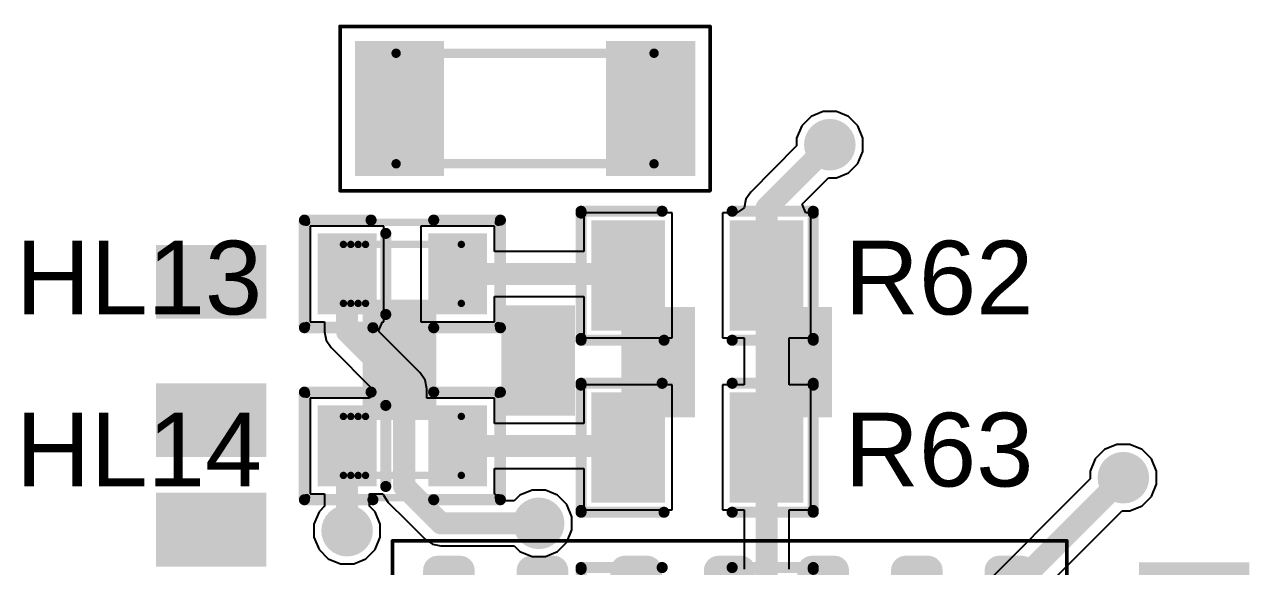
# Model space of a CAD drawing. Header units: millimetres. Extents: x 100 to 300, y 101 to 245.
# Drawn here: x 171.27 to 187.89, y 122.28 to 129.63 of the extents above; entities that cross this region are included whole.
import ezdxf

# ---------------------------------------------------------------- set-up
doc = ezdxf.new("R2010")
doc.units = ezdxf.units.MM
for name, color, linetype in [('BottomPaste', 16, 'Continuous'), ('BottomSolder', 6, 'Continuous'), ('Mechanical11', 56, 'Continuous'), ('Mechanical13', 56, 'Continuous'), ('Mechanical15', 56, 'Continuous'), ('TopLayer', 1, 'Continuous'), ('TopOverlay', 2, 'Continuous'), ('TopPaste', 8, 'Continuous'), ('TopSolder', 216, 'Continuous'), ('ViaHoleLayer', 16, 'Continuous')]:
    doc.layers.add(name, color=color, linetype=linetype)
doc.styles.add('Arial', font='', dxfattribs={"height": 0.2})
doc.styles.get('Arial').set_extended_font_data('Arial')

# ---------------------------------------------------------------- blocks, each defined once
blk = doc.blocks.new('SOIC_14_B_59')
at = {"layer": 'BottomPaste'}
h = blk.add_hatch(color=16, dxfattribs=at)
edge = h.paths.add_edge_path()
edge.add_arc((-3.276, 3.966), 0.15, 90, 180)
edge.add_line((-3.426, 3.966), (-3.426, 3.666))
edge.add_arc((-3.276, 3.666), 0.15, 180, 270)
edge.add_line((-3.276, 3.516), (-1.606, 3.516))
edge.add_arc((-1.606, 3.666), 0.15, 270, 360)
edge.add_line((-1.456, 3.666), (-1.456, 3.966))
edge.add_arc((-1.606, 3.966), 0.15, 0, 90)
edge.add_line((-1.606, 4.116), (-3.276, 4.116))
h = blk.add_hatch(color=16, dxfattribs=at)
edge = h.paths.add_edge_path()
edge.add_arc((1.674, 3.966), 0.15, 90, 180)
edge.add_line((1.524, 3.966), (1.524, 3.666))
edge.add_arc((1.674, 3.666), 0.15, 180, 270)
edge.add_line((1.674, 3.516), (3.344, 3.516))
edge.add_arc((3.344, 3.666), 0.15, 270, 360)
edge.add_line((3.494, 3.666), (3.494, 3.966))
edge.add_arc((3.344, 3.966), 0.15, 0, 90)
edge.add_line((3.344, 4.116), (1.674, 4.116))
h = blk.add_hatch(color=16, dxfattribs=at)
edge = h.paths.add_edge_path()
edge.add_arc((-3.276, 2.696), 0.15, 90, 180)
edge.add_line((-3.426, 2.696), (-3.426, 2.396))
edge.add_arc((-3.276, 2.396), 0.15, 180, 270)
edge.add_line((-3.276, 2.246), (-1.606, 2.246))
edge.add_arc((-1.606, 2.396), 0.15, 270, 360)
edge.add_line((-1.456, 2.396), (-1.456, 2.696))
edge.add_arc((-1.606, 2.696), 0.15, 0, 90)
edge.add_line((-1.606, 2.846), (-3.276, 2.846))
h = blk.add_hatch(color=16, dxfattribs=at)
edge = h.paths.add_edge_path()
edge.add_arc((1.674, 2.696), 0.15, 90, 180)
edge.add_line((1.524, 2.696), (1.524, 2.396))
edge.add_arc((1.674, 2.396), 0.15, 180, 270)
edge.add_line((1.674, 2.246), (3.344, 2.246))
edge.add_arc((3.344, 2.396), 0.15, 270, 360)
edge.add_line((3.494, 2.396), (3.494, 2.696))
edge.add_arc((3.344, 2.696), 0.15, 0, 90)
edge.add_line((3.344, 2.846), (1.674, 2.846))
h = blk.add_hatch(color=16, dxfattribs=at)
edge = h.paths.add_edge_path()
edge.add_arc((-3.276, 1.426), 0.15, 90, 180)
edge.add_line((-3.426, 1.426), (-3.426, 1.126))
edge.add_arc((-3.276, 1.126), 0.15, 180, 270)
edge.add_line((-3.276, 0.976), (-1.606, 0.976))
edge.add_arc((-1.606, 1.126), 0.15, 270, 360)
edge.add_line((-1.456, 1.126), (-1.456, 1.426))
edge.add_arc((-1.606, 1.426), 0.15, 0, 90)
edge.add_line((-1.606, 1.576), (-3.276, 1.576))
h = blk.add_hatch(color=16, dxfattribs=at)
edge = h.paths.add_edge_path()
edge.add_arc((1.674, 1.426), 0.15, 90, 180)
edge.add_line((1.524, 1.426), (1.524, 1.126))
edge.add_arc((1.674, 1.126), 0.15, 180, 270)
edge.add_line((1.674, 0.976), (3.344, 0.976))
edge.add_arc((3.344, 1.126), 0.15, 270, 360)
edge.add_line((3.494, 1.126), (3.494, 1.426))
edge.add_arc((3.344, 1.426), 0.15, 0, 90)
edge.add_line((3.344, 1.576), (1.674, 1.576))
h = blk.add_hatch(color=16, dxfattribs=at)
edge = h.paths.add_edge_path()
edge.add_arc((-3.276, 0.156), 0.15, 90, 180)
edge.add_line((-3.426, 0.156), (-3.426, -0.144))
edge.add_arc((-3.276, -0.144), 0.15, 180, 270)
edge.add_line((-3.276, -0.294), (-1.606, -0.294))
edge.add_arc((-1.606, -0.144), 0.15, 270, 360)
edge.add_line((-1.456, -0.144), (-1.456, 0.156))
edge.add_arc((-1.606, 0.156), 0.15, 0, 90)
edge.add_line((-1.606, 0.306), (-3.276, 0.306))
h = blk.add_hatch(color=16, dxfattribs=at)
edge = h.paths.add_edge_path()
edge.add_arc((1.674, 0.156), 0.15, 90, 180)
edge.add_line((1.524, 0.156), (1.524, -0.144))
edge.add_arc((1.674, -0.144), 0.15, 180, 270)
edge.add_line((1.674, -0.294), (3.344, -0.294))
edge.add_arc((3.344, -0.144), 0.15, 270, 360)
edge.add_line((3.494, -0.144), (3.494, 0.156))
edge.add_arc((3.344, 0.156), 0.15, 0, 90)
edge.add_line((3.344, 0.306), (1.674, 0.306))
h = blk.add_hatch(color=16, dxfattribs=at)
edge = h.paths.add_edge_path()
edge.add_arc((-3.276, -1.114), 0.15, 90, 180)
edge.add_line((-3.426, -1.114), (-3.426, -1.414))
edge.add_arc((-3.276, -1.414), 0.15, 180, 270)
edge.add_line((-3.276, -1.564), (-1.606, -1.564))
edge.add_arc((-1.606, -1.414), 0.15, 270, 360)
edge.add_line((-1.456, -1.414), (-1.456, -1.114))
edge.add_arc((-1.606, -1.114), 0.15, 0, 90)
edge.add_line((-1.606, -0.964), (-3.276, -0.964))
h = blk.add_hatch(color=16, dxfattribs=at)
edge = h.paths.add_edge_path()
edge.add_arc((1.674, -1.114), 0.15, 90, 180)
edge.add_line((1.524, -1.114), (1.524, -1.414))
edge.add_arc((1.674, -1.414), 0.15, 180, 270)
edge.add_line((1.674, -1.564), (3.344, -1.564))
edge.add_arc((3.344, -1.414), 0.15, 270, 360)
edge.add_line((3.494, -1.414), (3.494, -1.114))
edge.add_arc((3.344, -1.114), 0.15, 0, 90)
edge.add_line((3.344, -0.964), (1.674, -0.964))
h = blk.add_hatch(color=16, dxfattribs=at)
edge = h.paths.add_edge_path()
edge.add_arc((-3.276, -2.384), 0.15, 90, 180)
edge.add_line((-3.426, -2.384), (-3.426, -2.684))
edge.add_arc((-3.276, -2.684), 0.15, 180, 270)
edge.add_line((-3.276, -2.834), (-1.606, -2.834))
edge.add_arc((-1.606, -2.684), 0.15, 270, 360)
edge.add_line((-1.456, -2.684), (-1.456, -2.384))
edge.add_arc((-1.606, -2.384), 0.15, 0, 90)
edge.add_line((-1.606, -2.234), (-3.276, -2.234))
h = blk.add_hatch(color=16, dxfattribs=at)
edge = h.paths.add_edge_path()
edge.add_arc((1.674, -2.384), 0.15, 90, 180)
edge.add_line((1.524, -2.384), (1.524, -2.684))
edge.add_arc((1.674, -2.684), 0.15, 180, 270)
edge.add_line((1.674, -2.834), (3.344, -2.834))
edge.add_arc((3.344, -2.684), 0.15, 270, 360)
edge.add_line((3.494, -2.684), (3.494, -2.384))
edge.add_arc((3.344, -2.384), 0.15, 0, 90)
edge.add_line((3.344, -2.234), (1.674, -2.234))
h = blk.add_hatch(color=16, dxfattribs=at)
edge = h.paths.add_edge_path()
edge.add_arc((-3.276, -3.654), 0.15, 90, 180)
edge.add_line((-3.426, -3.654), (-3.426, -3.954))
edge.add_arc((-3.276, -3.954), 0.15, 180, 270)
edge.add_line((-3.276, -4.104), (-1.606, -4.104))
edge.add_arc((-1.606, -3.954), 0.15, 270, 360)
edge.add_line((-1.456, -3.954), (-1.456, -3.654))
edge.add_arc((-1.606, -3.654), 0.15, 0, 90)
edge.add_line((-1.606, -3.504), (-3.276, -3.504))
h = blk.add_hatch(color=16, dxfattribs=at)
edge = h.paths.add_edge_path()
edge.add_arc((1.674, -3.654), 0.15, 90, 180)
edge.add_line((1.524, -3.654), (1.524, -3.954))
edge.add_arc((1.674, -3.954), 0.15, 180, 270)
edge.add_line((1.674, -4.104), (3.344, -4.104))
edge.add_arc((3.344, -3.954), 0.15, 270, 360)
edge.add_line((3.494, -3.954), (3.494, -3.654))
edge.add_arc((3.344, -3.654), 0.15, 0, 90)
edge.add_line((3.344, -3.504), (1.674, -3.504))
at = {"layer": 'BottomSolder'}
h = blk.add_hatch(color=6, dxfattribs=at)
edge = h.paths.add_edge_path()
edge.add_arc((-3.276, 3.966), 0.2, 90, 180)
edge.add_line((-3.476, 3.966), (-3.476, 3.666))
edge.add_arc((-3.276, 3.666), 0.2, 180, 270)
edge.add_line((-3.276, 3.466), (-1.606, 3.466))
edge.add_arc((-1.606, 3.666), 0.2, 270, 360)
edge.add_line((-1.406, 3.666), (-1.406, 3.966))
edge.add_arc((-1.606, 3.966), 0.2, 0, 90)
edge.add_line((-1.606, 4.166), (-3.276, 4.166))
h = blk.add_hatch(color=6, dxfattribs=at)
edge = h.paths.add_edge_path()
edge.add_arc((1.674, 3.966), 0.2, 90, 180)
edge.add_line((1.474, 3.966), (1.474, 3.666))
edge.add_arc((1.674, 3.666), 0.2, 180, 270)
edge.add_line((1.674, 3.466), (3.344, 3.466))
edge.add_arc((3.344, 3.666), 0.2, 270, 360)
edge.add_line((3.544, 3.666), (3.544, 3.966))
edge.add_arc((3.344, 3.966), 0.2, 0, 90)
edge.add_line((3.344, 4.166), (1.674, 4.166))
h = blk.add_hatch(color=6, dxfattribs=at)
edge = h.paths.add_edge_path()
edge.add_arc((-3.276, 2.696), 0.2, 90, 180)
edge.add_line((-3.476, 2.696), (-3.476, 2.396))
edge.add_arc((-3.276, 2.396), 0.2, 180, 270)
edge.add_line((-3.276, 2.196), (-1.606, 2.196))
edge.add_arc((-1.606, 2.396), 0.2, 270, 360)
edge.add_line((-1.406, 2.396), (-1.406, 2.696))
edge.add_arc((-1.606, 2.696), 0.2, 0, 90)
edge.add_line((-1.606, 2.896), (-3.276, 2.896))
h = blk.add_hatch(color=6, dxfattribs=at)
edge = h.paths.add_edge_path()
edge.add_arc((1.674, 2.696), 0.2, 90, 180)
edge.add_line((1.474, 2.696), (1.474, 2.396))
edge.add_arc((1.674, 2.396), 0.2, 180, 270)
edge.add_line((1.674, 2.196), (3.344, 2.196))
edge.add_arc((3.344, 2.396), 0.2, 270, 360)
edge.add_line((3.544, 2.396), (3.544, 2.696))
edge.add_arc((3.344, 2.696), 0.2, 0, 90)
edge.add_line((3.344, 2.896), (1.674, 2.896))
h = blk.add_hatch(color=6, dxfattribs=at)
edge = h.paths.add_edge_path()
edge.add_arc((-3.276, 1.426), 0.2, 90, 180)
edge.add_line((-3.476, 1.426), (-3.476, 1.126))
edge.add_arc((-3.276, 1.126), 0.2, 180, 270)
edge.add_line((-3.276, 0.926), (-1.606, 0.926))
edge.add_arc((-1.606, 1.126), 0.2, 270, 360)
edge.add_line((-1.406, 1.126), (-1.406, 1.426))
edge.add_arc((-1.606, 1.426), 0.2, 0, 90)
edge.add_line((-1.606, 1.626), (-3.276, 1.626))
h = blk.add_hatch(color=6, dxfattribs=at)
edge = h.paths.add_edge_path()
edge.add_arc((1.674, 1.426), 0.2, 90, 180)
edge.add_line((1.474, 1.426), (1.474, 1.126))
edge.add_arc((1.674, 1.126), 0.2, 180, 270)
edge.add_line((1.674, 0.926), (3.344, 0.926))
edge.add_arc((3.344, 1.126), 0.2, 270, 360)
edge.add_line((3.544, 1.126), (3.544, 1.426))
edge.add_arc((3.344, 1.426), 0.2, 0, 90)
edge.add_line((3.344, 1.626), (1.674, 1.626))
h = blk.add_hatch(color=6, dxfattribs=at)
edge = h.paths.add_edge_path()
edge.add_arc((-3.276, 0.156), 0.2, 90, 180)
edge.add_line((-3.476, 0.156), (-3.476, -0.144))
edge.add_arc((-3.276, -0.144), 0.2, 180, 270)
edge.add_line((-3.276, -0.344), (-1.606, -0.344))
edge.add_arc((-1.606, -0.144), 0.2, 270, 360)
edge.add_line((-1.406, -0.144), (-1.406, 0.156))
edge.add_arc((-1.606, 0.156), 0.2, 0, 90)
edge.add_line((-1.606, 0.356), (-3.276, 0.356))
h = blk.add_hatch(color=6, dxfattribs=at)
edge = h.paths.add_edge_path()
edge.add_arc((1.674, 0.156), 0.2, 90, 180)
edge.add_line((1.474, 0.156), (1.474, -0.144))
edge.add_arc((1.674, -0.144), 0.2, 180, 270)
edge.add_line((1.674, -0.344), (3.344, -0.344))
edge.add_arc((3.344, -0.144), 0.2, 270, 360)
edge.add_line((3.544, -0.144), (3.544, 0.156))
edge.add_arc((3.344, 0.156), 0.2, 0, 90)
edge.add_line((3.344, 0.356), (1.674, 0.356))
h = blk.add_hatch(color=6, dxfattribs=at)
edge = h.paths.add_edge_path()
edge.add_arc((-3.276, -1.114), 0.2, 90, 180)
edge.add_line((-3.476, -1.114), (-3.476, -1.414))
edge.add_arc((-3.276, -1.414), 0.2, 180, 270)
edge.add_line((-3.276, -1.614), (-1.606, -1.614))
edge.add_arc((-1.606, -1.414), 0.2, 270, 360)
edge.add_line((-1.406, -1.414), (-1.406, -1.114))
edge.add_arc((-1.606, -1.114), 0.2, 0, 90)
edge.add_line((-1.606, -0.914), (-3.276, -0.914))
h = blk.add_hatch(color=6, dxfattribs=at)
edge = h.paths.add_edge_path()
edge.add_arc((1.674, -1.114), 0.2, 90, 180)
edge.add_line((1.474, -1.114), (1.474, -1.414))
edge.add_arc((1.674, -1.414), 0.2, 180, 270)
edge.add_line((1.674, -1.614), (3.344, -1.614))
edge.add_arc((3.344, -1.414), 0.2, 270, 360)
edge.add_line((3.544, -1.414), (3.544, -1.114))
edge.add_arc((3.344, -1.114), 0.2, 0, 90)
edge.add_line((3.344, -0.914), (1.674, -0.914))
h = blk.add_hatch(color=6, dxfattribs=at)
edge = h.paths.add_edge_path()
edge.add_arc((-3.276, -2.384), 0.2, 90, 180)
edge.add_line((-3.476, -2.384), (-3.476, -2.684))
edge.add_arc((-3.276, -2.684), 0.2, 180, 270)
edge.add_line((-3.276, -2.884), (-1.606, -2.884))
edge.add_arc((-1.606, -2.684), 0.2, 270, 360)
edge.add_line((-1.406, -2.684), (-1.406, -2.384))
edge.add_arc((-1.606, -2.384), 0.2, 0, 90)
edge.add_line((-1.606, -2.184), (-3.276, -2.184))
h = blk.add_hatch(color=6, dxfattribs=at)
edge = h.paths.add_edge_path()
edge.add_arc((1.674, -2.384), 0.2, 90, 180)
edge.add_line((1.474, -2.384), (1.474, -2.684))
edge.add_arc((1.674, -2.684), 0.2, 180, 270)
edge.add_line((1.674, -2.884), (3.344, -2.884))
edge.add_arc((3.344, -2.684), 0.2, 270, 360)
edge.add_line((3.544, -2.684), (3.544, -2.384))
edge.add_arc((3.344, -2.384), 0.2, 0, 90)
edge.add_line((3.344, -2.184), (1.674, -2.184))
h = blk.add_hatch(color=6, dxfattribs=at)
edge = h.paths.add_edge_path()
edge.add_arc((-3.276, -3.654), 0.2, 90, 180)
edge.add_line((-3.476, -3.654), (-3.476, -3.954))
edge.add_arc((-3.276, -3.954), 0.2, 180, 270)
edge.add_line((-3.276, -4.154), (-1.606, -4.154))
edge.add_arc((-1.606, -3.954), 0.2, 270, 360)
edge.add_line((-1.406, -3.954), (-1.406, -3.654))
edge.add_arc((-1.606, -3.654), 0.2, 0, 90)
edge.add_line((-1.606, -3.454), (-3.276, -3.454))
h = blk.add_hatch(color=6, dxfattribs=at)
edge = h.paths.add_edge_path()
edge.add_arc((1.674, -3.654), 0.2, 90, 180)
edge.add_line((1.474, -3.654), (1.474, -3.954))
edge.add_arc((1.674, -3.954), 0.2, 180, 270)
edge.add_line((1.674, -4.154), (3.344, -4.154))
edge.add_arc((3.344, -3.954), 0.2, 270, 360)
edge.add_line((3.544, -3.954), (3.544, -3.654))
edge.add_arc((3.344, -3.654), 0.2, 0, 90)
edge.add_line((3.344, -3.454), (1.674, -3.454))
at = {"layer": 'Mechanical13', "const_width": 0.127}
for points in [[(1.984, 4.331), (-1.916, 4.331)], [(-1.916, -4.319), (-1.916, 4.331)], [(1.984, -4.319), (1.984, 4.331)], [(-1.916, -4.319), (1.984, -4.319)]]:
    blk.add_lwpolyline(points, dxfattribs=at)
at = {"layer": 'Mechanical13'}
for points, const_width in [([(-1.948, 4.331, 1), (-1.884, 4.331, 1)], 0.0635), ([(-1.948, 4.331, 1), (-1.884, 4.331, 1)], 0.0635), ([(1.952, 4.331, 1), (2.016, 4.331, 1)], 0.0635), ([(1.952, 4.331, 1), (2.016, 4.331, 1)], 0.0635), ([(-1.948, -4.319, 1), (-1.884, -4.319, 1)], 0.0635), ([(-1.948, -4.319, 1), (-1.884, -4.319, 1)], 0.0635), ([(1.952, -4.319, 1), (2.016, -4.319, 1)], 0.0635), ([(1.952, -4.319, 1), (2.016, -4.319, 1)], 0.0635), ([(-1.816, -5, 1), (-2.016, -5, 1)], 0.2), ([(-2.066, -5, 1), (-1.966, -5, 1)], 0.1), ([(-1.866, -5, 1), (-1.766, -5, 1)], 0.1)]:
    blk.add_lwpolyline(points, format="xyb", close=True, dxfattribs=dict(at, const_width=const_width))
at = {"layer": 'Mechanical15', "const_width": 0.05}
for points in [[(3.744, 4.581), (-3.676, 4.581)], [(-3.676, -4.569), (-3.676, 4.581)], [(3.744, -4.569), (3.744, 4.581)], [(3.744, -4.569), (-3.676, -4.569)]]:
    blk.add_lwpolyline(points, dxfattribs=at)
at = {"layer": 'Mechanical15', "const_width": 0.025}
for points in [[(-3.689, 4.581, 1), (-3.664, 4.581, 1)], [(-3.689, 4.581, 1), (-3.664, 4.581, 1)], [(3.732, 4.581, 1), (3.756, 4.581, 1)], [(3.732, 4.581, 1), (3.756, 4.581, 1)], [(-3.689, -4.569, 1), (-3.664, -4.569, 1)], [(-3.689, -4.569, 1), (-3.664, -4.569, 1)], [(3.732, -4.569, 1), (3.756, -4.569, 1)], [(3.732, -4.569, 1), (3.756, -4.569, 1)]]:
    blk.add_lwpolyline(points, format="xyb", close=True, dxfattribs=at)
blk = doc.blocks.new('RES0805_84')
at = {"layer": 'TopLayer'}
for points in [[(-1.388, 0.678), (-0.488, 0.678), (-0.488, -0.719), (-1.388, -0.719)], [(0.492, 0.678), (1.392, 0.678), (1.392, -0.719), (0.492, -0.719)]]:
    blk.add_hatch(color=1, dxfattribs=at).paths.add_polyline_path(points)
at = {"layer": 'TopPaste'}
for points in [[(-1.388, 0.678), (-0.488, 0.678), (-0.488, -0.719), (-1.388, -0.719)], [(0.492, 0.678), (1.392, 0.678), (1.392, -0.719), (0.492, -0.719)]]:
    blk.add_hatch(color=8, dxfattribs=at).paths.add_polyline_path(points)
at = {"layer": 'TopSolder'}
for points in [[(-1.438, 0.728), (-0.438, 0.728), (-0.438, -0.769), (-1.438, -0.769)], [(0.442, 0.728), (1.442, 0.728), (1.442, -0.769), (0.442, -0.769)]]:
    blk.add_hatch(color=216, dxfattribs=at).paths.add_polyline_path(points)
at = {"layer": 'TopOverlay', "const_width": 0.15}
for points in [[(-1.575, 0.85), (-0.475, 0.85)], [(-1.575, -0.875), (-1.575, 0.825)], [(0.475, 0.85), (1.575, 0.85)], [(1.575, -0.875), (1.575, 0.825)], [(-1.575, -0.9), (-0.45, -0.9)], [(0.475, -0.9), (1.575, -0.9)]]:
    blk.add_lwpolyline(points, dxfattribs=at)
at = {"layer": 'TopOverlay', "const_width": 0.075}
for points in [[(-1.613, 0.85, 1), (-1.538, 0.85, 1)], [(-1.613, 0.825, 1), (-1.538, 0.825, 1)], [(-0.513, 0.85, 1), (-0.437, 0.85, 1)], [(0.437, 0.85, 1), (0.513, 0.85, 1)], [(1.538, 0.85, 1), (1.613, 0.85, 1)], [(1.538, 0.825, 1), (1.613, 0.825, 1)], [(-1.613, -0.875, 1), (-1.538, -0.875, 1)], [(-1.613, -0.9, 1), (-1.538, -0.9, 1)], [(-0.487, -0.9, 1), (-0.412, -0.9, 1)], [(0.437, -0.9, 1), (0.513, -0.9, 1)], [(1.538, -0.875, 1), (1.613, -0.875, 1)], [(1.538, -0.9, 1), (1.613, -0.9, 1)]]:
    blk.add_lwpolyline(points, format="xyb", close=True, dxfattribs=at)
blk = doc.blocks.new('RES0805_85')
at = {"layer": 'TopLayer'}
for points in [[(-1.388, 0.678), (-0.488, 0.678), (-0.488, -0.719), (-1.388, -0.719)], [(0.492, 0.678), (1.392, 0.678), (1.392, -0.719), (0.492, -0.719)]]:
    blk.add_hatch(color=1, dxfattribs=at).paths.add_polyline_path(points)
at = {"layer": 'TopPaste'}
for points in [[(-1.388, 0.678), (-0.488, 0.678), (-0.488, -0.719), (-1.388, -0.719)], [(0.492, 0.678), (1.392, 0.678), (1.392, -0.719), (0.492, -0.719)]]:
    blk.add_hatch(color=8, dxfattribs=at).paths.add_polyline_path(points)
at = {"layer": 'TopSolder'}
for points in [[(-1.438, 0.728), (-0.438, 0.728), (-0.438, -0.769), (-1.438, -0.769)], [(0.442, 0.728), (1.442, 0.728), (1.442, -0.769), (0.442, -0.769)]]:
    blk.add_hatch(color=216, dxfattribs=at).paths.add_polyline_path(points)
at = {"layer": 'TopOverlay', "const_width": 0.15}
for points in [[(-1.575, 0.85), (-0.475, 0.85)], [(-1.575, -0.875), (-1.575, 0.825)], [(0.475, 0.85), (1.575, 0.85)], [(1.575, -0.875), (1.575, 0.825)], [(-1.575, -0.9), (-0.45, -0.9)], [(0.475, -0.9), (1.575, -0.9)]]:
    blk.add_lwpolyline(points, dxfattribs=at)
at = {"layer": 'TopOverlay', "const_width": 0.075}
for points in [[(-1.613, 0.85, 1), (-1.538, 0.85, 1)], [(-1.613, 0.825, 1), (-1.538, 0.825, 1)], [(-0.513, 0.85, 1), (-0.437, 0.85, 1)], [(0.437, 0.85, 1), (0.513, 0.85, 1)], [(1.538, 0.85, 1), (1.613, 0.85, 1)], [(1.538, 0.825, 1), (1.613, 0.825, 1)], [(-1.613, -0.875, 1), (-1.538, -0.875, 1)], [(-1.613, -0.9, 1), (-1.538, -0.9, 1)], [(-0.487, -0.9, 1), (-0.412, -0.9, 1)], [(0.437, -0.9, 1), (0.513, -0.9, 1)], [(1.538, -0.875, 1), (1.613, -0.875, 1)], [(1.538, -0.9, 1), (1.613, -0.9, 1)]]:
    blk.add_lwpolyline(points, format="xyb", close=True, dxfattribs=at)
blk = doc.blocks.new('RES0805_86')
at = {"layer": 'TopLayer'}
for points in [[(-1.388, 0.678), (-0.488, 0.678), (-0.488, -0.719), (-1.388, -0.719)], [(0.492, 0.678), (1.392, 0.678), (1.392, -0.719), (0.492, -0.719)]]:
    blk.add_hatch(color=1, dxfattribs=at).paths.add_polyline_path(points)
at = {"layer": 'TopPaste'}
for points in [[(-1.388, 0.678), (-0.488, 0.678), (-0.488, -0.719), (-1.388, -0.719)], [(0.492, 0.678), (1.392, 0.678), (1.392, -0.719), (0.492, -0.719)]]:
    blk.add_hatch(color=8, dxfattribs=at).paths.add_polyline_path(points)
at = {"layer": 'TopSolder'}
for points in [[(-1.438, 0.728), (-0.438, 0.728), (-0.438, -0.769), (-1.438, -0.769)], [(0.442, 0.728), (1.442, 0.728), (1.442, -0.769), (0.442, -0.769)]]:
    blk.add_hatch(color=216, dxfattribs=at).paths.add_polyline_path(points)
at = {"layer": 'TopOverlay', "const_width": 0.15}
for points in [[(-1.575, 0.85), (-0.475, 0.85)], [(-1.575, -0.875), (-1.575, 0.825)], [(0.475, 0.85), (1.575, 0.85)], [(1.575, -0.875), (1.575, 0.825)], [(-1.575, -0.9), (-0.45, -0.9)], [(0.475, -0.9), (1.575, -0.9)]]:
    blk.add_lwpolyline(points, dxfattribs=at)
at = {"layer": 'TopOverlay', "const_width": 0.075}
for points in [[(-1.613, 0.85, 1), (-1.538, 0.85, 1)], [(-1.613, 0.825, 1), (-1.538, 0.825, 1)], [(-0.513, 0.85, 1), (-0.437, 0.85, 1)], [(0.437, 0.85, 1), (0.513, 0.85, 1)], [(1.538, 0.85, 1), (1.613, 0.85, 1)], [(1.538, 0.825, 1), (1.613, 0.825, 1)], [(-1.613, -0.875, 1), (-1.538, -0.875, 1)], [(-1.613, -0.9, 1), (-1.538, -0.9, 1)], [(-0.487, -0.9, 1), (-0.412, -0.9, 1)], [(0.437, -0.9, 1), (0.513, -0.9, 1)], [(1.538, -0.875, 1), (1.613, -0.875, 1)], [(1.538, -0.9, 1), (1.613, -0.9, 1)]]:
    blk.add_lwpolyline(points, format="xyb", close=True, dxfattribs=at)
blk = doc.blocks.new('RES0805_B_88')
at = {"layer": 'BottomPaste'}
for points in [[(-1.388, 0.719), (-0.488, 0.719), (-0.488, -0.678), (-1.388, -0.678)], [(0.492, 0.719), (1.392, 0.719), (1.392, -0.678), (0.492, -0.678)]]:
    blk.add_hatch(color=16, dxfattribs=at).paths.add_polyline_path(points)
at = {"layer": 'BottomSolder'}
for points in [[(-1.438, 0.769), (-0.438, 0.769), (-0.438, -0.728), (-1.438, -0.728)], [(0.442, 0.769), (1.442, 0.769), (1.442, -0.728), (0.442, -0.728)]]:
    blk.add_hatch(color=6, dxfattribs=at).paths.add_polyline_path(points)
blk = doc.blocks.new('RES0805_B_92')
at = {"layer": 'BottomPaste'}
for points in [[(-1.388, 0.719), (-0.488, 0.719), (-0.488, -0.678), (-1.388, -0.678)], [(0.492, 0.719), (1.392, 0.719), (1.392, -0.678), (0.492, -0.678)]]:
    blk.add_hatch(color=16, dxfattribs=at).paths.add_polyline_path(points)
at = {"layer": 'BottomSolder'}
for points in [[(-1.438, 0.769), (-0.438, 0.769), (-0.438, -0.728), (-1.438, -0.728)], [(0.442, 0.769), (1.442, 0.769), (1.442, -0.728), (0.442, -0.728)]]:
    blk.add_hatch(color=6, dxfattribs=at).paths.add_polyline_path(points)
blk = doc.blocks.new('RES0805_B_93')
at = {"layer": 'BottomPaste'}
for points in [[(-1.388, 0.719), (-0.488, 0.719), (-0.488, -0.678), (-1.388, -0.678)], [(0.492, 0.719), (1.392, 0.719), (1.392, -0.678), (0.492, -0.678)]]:
    blk.add_hatch(color=16, dxfattribs=at).paths.add_polyline_path(points)
at = {"layer": 'BottomSolder'}
for points in [[(-1.438, 0.769), (-0.438, 0.769), (-0.438, -0.728), (-1.438, -0.728)], [(0.442, 0.769), (1.442, 0.769), (1.442, -0.728), (0.442, -0.728)]]:
    blk.add_hatch(color=6, dxfattribs=at).paths.add_polyline_path(points)
blk = doc.blocks.new('RES0805_B_94')
at = {"layer": 'BottomPaste'}
for points in [[(-1.388, 0.719), (-0.488, 0.719), (-0.488, -0.678), (-1.388, -0.678)], [(0.492, 0.719), (1.392, 0.719), (1.392, -0.678), (0.492, -0.678)]]:
    blk.add_hatch(color=16, dxfattribs=at).paths.add_polyline_path(points)
at = {"layer": 'BottomSolder'}
for points in [[(-1.438, 0.769), (-0.438, 0.769), (-0.438, -0.728), (-1.438, -0.728)], [(0.442, 0.769), (1.442, 0.769), (1.442, -0.728), (0.442, -0.728)]]:
    blk.add_hatch(color=6, dxfattribs=at).paths.add_polyline_path(points)
blk = doc.blocks.new('LED0603_GREEN_140')
at = {"layer": 'TopLayer'}
for points in [[(-1.1, 0.5), (-0.4, 0.5), (-0.4, -0.5), (-1.1, -0.5)], [(0.4, 0.5), (1.1, 0.5), (1.1, -0.5), (0.4, -0.5)]]:
    blk.add_hatch(color=1, dxfattribs=at).paths.add_polyline_path(points)
at = {"layer": 'TopPaste'}
for points in [[(-1.1, 0.5), (-0.4, 0.5), (-0.4, -0.5), (-1.1, -0.5)], [(0.4, 0.5), (1.1, 0.5), (1.1, -0.5), (0.4, -0.5)]]:
    blk.add_hatch(color=8, dxfattribs=at).paths.add_polyline_path(points)
at = {"layer": 'TopSolder'}
for points in [[(-1.15, 0.55), (-0.35, 0.55), (-0.35, -0.55), (-1.15, -0.55)], [(0.35, 0.55), (1.15, 0.55), (1.15, -0.55), (0.35, -0.55)]]:
    blk.add_hatch(color=216, dxfattribs=at).paths.add_polyline_path(points)
at = {"layer": 'Mechanical11', "const_width": 0.1}
for points in [[(-1.3, 0.7), (1.3, 0.7)], [(-1.3, -0.7), (-1.3, 0.7)], [(1.3, -0.7), (1.3, 0.7)], [(-1.3, -0.7), (1.3, -0.7)]]:
    blk.add_lwpolyline(points, dxfattribs=at)
at = {"layer": 'Mechanical11', "const_width": 0.05}
for points in [[(-1.325, 0.7, 1), (-1.275, 0.7, 1)], [(-1.325, 0.7, 1), (-1.275, 0.7, 1)], [(1.275, 0.7, 1), (1.325, 0.7, 1)], [(1.275, 0.7, 1), (1.325, 0.7, 1)], [(-1.325, -0.7, 1), (-1.275, -0.7, 1)], [(-1.325, -0.7, 1), (-1.275, -0.7, 1)], [(1.275, -0.7, 1), (1.325, -0.7, 1)], [(1.275, -0.7, 1), (1.325, -0.7, 1)]]:
    blk.add_lwpolyline(points, format="xyb", close=True, dxfattribs=at)
at = {"layer": 'Mechanical15', "const_width": 0.1}
for points in [[(-0.8, 0.4), (0.8, 0.4)], [(-0.8, -0.4), (-0.8, 0.4)], [(-0.7, -0.4), (-0.7, 0.4)], [(-0.6, -0.4), (-0.6, 0.4)], [(-0.5, 0.4), (-0.5, -0.4)], [(0.8, -0.4), (0.8, 0.4)], [(-0.8, -0.4), (0.8, -0.4)]]:
    blk.add_lwpolyline(points, dxfattribs=at)
at = {"layer": 'Mechanical15', "const_width": 0.05}
for points in [[(-0.825, 0.4, 1), (-0.775, 0.4, 1)], [(-0.825, 0.4, 1), (-0.775, 0.4, 1)], [(-0.725, 0.4, 1), (-0.675, 0.4, 1)], [(-0.625, 0.4, 1), (-0.575, 0.4, 1)], [(-0.525, 0.4, 1), (-0.475, 0.4, 1)], [(0.775, 0.4, 1), (0.825, 0.4, 1)], [(0.775, 0.4, 1), (0.825, 0.4, 1)], [(-0.825, -0.4, 1), (-0.775, -0.4, 1)], [(-0.825, -0.4, 1), (-0.775, -0.4, 1)], [(-0.725, -0.4, 1), (-0.675, -0.4, 1)], [(-0.625, -0.4, 1), (-0.575, -0.4, 1)], [(-0.525, -0.4, 1), (-0.475, -0.4, 1)], [(0.775, -0.4, 1), (0.825, -0.4, 1)], [(0.775, -0.4, 1), (0.825, -0.4, 1)]]:
    blk.add_lwpolyline(points, format="xyb", close=True, dxfattribs=at)
at = {"layer": 'TopOverlay', "const_width": 0.15}
for points in [[(-1.33, -0.73), (-1.33, 0.73)], [(-1.33, 0.73), (-0.425, 0.73)], [(0.425, 0.73), (1.33, 0.73)], [(1.33, -0.73), (1.33, 0.73)], [(-0.225, -0.55), (-0.225, 0.55)], [(-1.33, -0.73), (-0.4, -0.73)], [(0.425, -0.73), (1.33, -0.73)]]:
    blk.add_lwpolyline(points, dxfattribs=at)
at = {"layer": 'TopOverlay', "const_width": 0.075}
for points in [[(-1.367, 0.73, 1), (-1.292, 0.73, 1)], [(-1.367, 0.73, 1), (-1.292, 0.73, 1)], [(-0.463, 0.73, 1), (-0.387, 0.73, 1)], [(0.387, 0.73, 1), (0.463, 0.73, 1)], [(1.293, 0.73, 1), (1.368, 0.73, 1)], [(1.293, 0.73, 1), (1.368, 0.73, 1)], [(-0.263, 0.55, 1), (-0.188, 0.55, 1)], [(-0.263, -0.55, 1), (-0.188, -0.55, 1)], [(-1.367, -0.73, 1), (-1.292, -0.73, 1)], [(-1.367, -0.73, 1), (-1.292, -0.73, 1)], [(-0.437, -0.73, 1), (-0.362, -0.73, 1)], [(0.387, -0.73, 1), (0.463, -0.73, 1)], [(1.293, -0.73, 1), (1.368, -0.73, 1)], [(1.293, -0.73, 1), (1.368, -0.73, 1)]]:
    blk.add_lwpolyline(points, format="xyb", close=True, dxfattribs=at)
blk = doc.blocks.new('LED0603_GREEN_141')
at = {"layer": 'TopLayer'}
for points in [[(-1.1, 0.5), (-0.4, 0.5), (-0.4, -0.5), (-1.1, -0.5)], [(0.4, 0.5), (1.1, 0.5), (1.1, -0.5), (0.4, -0.5)]]:
    blk.add_hatch(color=1, dxfattribs=at).paths.add_polyline_path(points)
at = {"layer": 'TopPaste'}
for points in [[(-1.1, 0.5), (-0.4, 0.5), (-0.4, -0.5), (-1.1, -0.5)], [(0.4, 0.5), (1.1, 0.5), (1.1, -0.5), (0.4, -0.5)]]:
    blk.add_hatch(color=8, dxfattribs=at).paths.add_polyline_path(points)
at = {"layer": 'TopSolder'}
for points in [[(-1.15, 0.55), (-0.35, 0.55), (-0.35, -0.55), (-1.15, -0.55)], [(0.35, 0.55), (1.15, 0.55), (1.15, -0.55), (0.35, -0.55)]]:
    blk.add_hatch(color=216, dxfattribs=at).paths.add_polyline_path(points)
at = {"layer": 'Mechanical11', "const_width": 0.1}
for points in [[(-1.3, 0.7), (1.3, 0.7)], [(-1.3, -0.7), (-1.3, 0.7)], [(1.3, -0.7), (1.3, 0.7)], [(-1.3, -0.7), (1.3, -0.7)]]:
    blk.add_lwpolyline(points, dxfattribs=at)
at = {"layer": 'Mechanical11', "const_width": 0.05}
for points in [[(-1.325, 0.7, 1), (-1.275, 0.7, 1)], [(-1.325, 0.7, 1), (-1.275, 0.7, 1)], [(1.275, 0.7, 1), (1.325, 0.7, 1)], [(1.275, 0.7, 1), (1.325, 0.7, 1)], [(-1.325, -0.7, 1), (-1.275, -0.7, 1)], [(-1.325, -0.7, 1), (-1.275, -0.7, 1)], [(1.275, -0.7, 1), (1.325, -0.7, 1)], [(1.275, -0.7, 1), (1.325, -0.7, 1)]]:
    blk.add_lwpolyline(points, format="xyb", close=True, dxfattribs=at)
at = {"layer": 'Mechanical15', "const_width": 0.1}
for points in [[(-0.8, 0.4), (0.8, 0.4)], [(-0.8, -0.4), (-0.8, 0.4)], [(-0.7, -0.4), (-0.7, 0.4)], [(-0.6, -0.4), (-0.6, 0.4)], [(-0.5, 0.4), (-0.5, -0.4)], [(0.8, -0.4), (0.8, 0.4)], [(-0.8, -0.4), (0.8, -0.4)]]:
    blk.add_lwpolyline(points, dxfattribs=at)
at = {"layer": 'Mechanical15', "const_width": 0.05}
for points in [[(-0.825, 0.4, 1), (-0.775, 0.4, 1)], [(-0.825, 0.4, 1), (-0.775, 0.4, 1)], [(-0.725, 0.4, 1), (-0.675, 0.4, 1)], [(-0.625, 0.4, 1), (-0.575, 0.4, 1)], [(-0.525, 0.4, 1), (-0.475, 0.4, 1)], [(0.775, 0.4, 1), (0.825, 0.4, 1)], [(0.775, 0.4, 1), (0.825, 0.4, 1)], [(-0.825, -0.4, 1), (-0.775, -0.4, 1)], [(-0.825, -0.4, 1), (-0.775, -0.4, 1)], [(-0.725, -0.4, 1), (-0.675, -0.4, 1)], [(-0.625, -0.4, 1), (-0.575, -0.4, 1)], [(-0.525, -0.4, 1), (-0.475, -0.4, 1)], [(0.775, -0.4, 1), (0.825, -0.4, 1)], [(0.775, -0.4, 1), (0.825, -0.4, 1)]]:
    blk.add_lwpolyline(points, format="xyb", close=True, dxfattribs=at)
at = {"layer": 'TopOverlay', "const_width": 0.15}
for points in [[(-1.33, -0.73), (-1.33, 0.73)], [(-1.33, 0.73), (-0.425, 0.73)], [(0.425, 0.73), (1.33, 0.73)], [(1.33, -0.73), (1.33, 0.73)], [(-0.225, -0.55), (-0.225, 0.55)], [(-1.33, -0.73), (-0.4, -0.73)], [(0.425, -0.73), (1.33, -0.73)]]:
    blk.add_lwpolyline(points, dxfattribs=at)
at = {"layer": 'TopOverlay', "const_width": 0.075}
for points in [[(-1.367, 0.73, 1), (-1.292, 0.73, 1)], [(-1.367, 0.73, 1), (-1.292, 0.73, 1)], [(-0.463, 0.73, 1), (-0.387, 0.73, 1)], [(0.387, 0.73, 1), (0.463, 0.73, 1)], [(1.293, 0.73, 1), (1.368, 0.73, 1)], [(1.293, 0.73, 1), (1.368, 0.73, 1)], [(-0.263, 0.55, 1), (-0.188, 0.55, 1)], [(-0.263, -0.55, 1), (-0.188, -0.55, 1)], [(-1.367, -0.73, 1), (-1.292, -0.73, 1)], [(-1.367, -0.73, 1), (-1.292, -0.73, 1)], [(-0.437, -0.73, 1), (-0.362, -0.73, 1)], [(0.387, -0.73, 1), (0.463, -0.73, 1)], [(1.293, -0.73, 1), (1.368, -0.73, 1)], [(1.293, -0.73, 1), (1.368, -0.73, 1)]]:
    blk.add_lwpolyline(points, format="xyb", close=True, dxfattribs=at)
blk = doc.blocks.new('SOD_80_B_155')
at = {"layer": 'BottomPaste'}
for points in [[(-2.295, 0.843), (-1.185, 0.843), (-1.185, -0.887), (-2.295, -0.887)], [(1.115, 0.843), (2.225, 0.843), (2.225, -0.887), (1.115, -0.887)]]:
    blk.add_hatch(color=16, dxfattribs=at).paths.add_polyline_path(points)
at = {"layer": 'BottomSolder'}
for points in [[(-2.345, 0.893), (-1.135, 0.893), (-1.135, -0.937), (-2.345, -0.937)], [(1.065, 0.893), (2.275, 0.893), (2.275, -0.937), (1.065, -0.937)]]:
    blk.add_hatch(color=6, dxfattribs=at).paths.add_polyline_path(points)
at = {"layer": 'Mechanical13', "const_width": 0.127}
for points in [[(-1.785, -0.772), (-1.785, 0.728)], [(-1.785, 0.728), (1.715, 0.728)], [(1.715, -0.772), (1.715, 0.728)], [(-1.785, -0.772), (1.715, -0.772)]]:
    blk.add_lwpolyline(points, dxfattribs=at)
at = {"layer": 'Mechanical13', "const_width": 0.0635}
for points in [[(-1.817, 0.728, 1), (-1.753, 0.728, 1)], [(-1.817, 0.728, 1), (-1.753, 0.728, 1)], [(1.683, 0.728, 1), (1.747, 0.728, 1)], [(1.683, 0.728, 1), (1.747, 0.728, 1)], [(-1.817, -0.772, 1), (-1.753, -0.772, 1)], [(-1.817, -0.772, 1), (-1.753, -0.772, 1)], [(1.683, -0.772, 1), (1.747, -0.772, 1)], [(1.683, -0.772, 1), (1.747, -0.772, 1)]]:
    blk.add_lwpolyline(points, format="xyb", close=True, dxfattribs=at)
at = {"layer": 'Mechanical15', "const_width": 0.05}
for points in [[(-2.545, -1.137), (-2.545, 1.093)], [(-2.545, 1.093), (2.475, 1.093)], [(2.475, -1.137), (2.475, 1.093)], [(-2.545, -1.137), (2.475, -1.137)]]:
    blk.add_lwpolyline(points, dxfattribs=at)
at = {"layer": 'Mechanical15', "const_width": 0.025}
for points in [[(-2.558, 1.093, 1), (-2.533, 1.093, 1)], [(-2.558, 1.093, 1), (-2.533, 1.093, 1)], [(2.462, 1.093, 1), (2.487, 1.093, 1)], [(2.462, 1.093, 1), (2.487, 1.093, 1)], [(-2.558, -1.137, 1), (-2.533, -1.137, 1)], [(-2.558, -1.137, 1), (-2.533, -1.137, 1)], [(2.462, -1.137, 1), (2.487, -1.137, 1)], [(2.462, -1.137, 1), (2.487, -1.137, 1)]]:
    blk.add_lwpolyline(points, format="xyb", close=True, dxfattribs=at)
blk = doc.blocks.new('CAP0805_B_158')
at = {"layer": 'BottomPaste'}
for points in [[(-1.379, 0.693), (-0.479, 0.693), (-0.479, -0.704), (-1.379, -0.704)], [(0.481, 0.693), (1.381, 0.693), (1.381, -0.704), (0.481, -0.704)]]:
    blk.add_hatch(color=16, dxfattribs=at).paths.add_polyline_path(points)
at = {"layer": 'BottomSolder'}
for points in [[(-1.429, 0.743), (-0.429, 0.743), (-0.429, -0.754), (-1.429, -0.754)], [(0.431, 0.743), (1.431, 0.743), (1.431, -0.754), (0.431, -0.754)]]:
    blk.add_hatch(color=6, dxfattribs=at).paths.add_polyline_path(points)

msp = doc.modelspace()

# ---------------------------------------------------------------- hatches: boundary and pattern name
at = {"layer": 'BottomSolder'}
h = msp.add_hatch(color=6, dxfattribs=at)
edge = h.paths.add_edge_path()
edge.add_arc((182.2, 128), 0.35, 0, 360)
h = msp.add_hatch(color=6, dxfattribs=at)
edge = h.paths.add_edge_path()
edge.add_arc((186.183, 123.482), 0.35, 0, 360)
h = msp.add_hatch(color=6, dxfattribs=at)
edge = h.paths.add_edge_path()
edge.add_arc((178.25, 122.863), 0.35, 0, 360)
h = msp.add_hatch(color=6, dxfattribs=at)
edge = h.paths.add_edge_path()
edge.add_arc((175.65, 122.763), 0.35, 0, 360)
at = {"layer": 'TopLayer'}
h = msp.add_hatch(color=1, dxfattribs=at)
edge = h.paths.add_edge_path()
edge.add_arc((182.2, 128), 0.3, 0, 360)
h = msp.add_hatch(color=1, dxfattribs=at)
edge = h.paths.add_edge_path()
edge.add_arc((186.183, 123.482), 0.3, 0, 360)
h = msp.add_hatch(color=1, dxfattribs=at)
edge = h.paths.add_edge_path()
edge.add_arc((175.65, 122.763), 0.3, 0, 360)
h = msp.add_hatch(color=1, dxfattribs=at)
edge = h.paths.add_edge_path()
edge.add_arc((178.25, 122.863), 0.3, 0, 360)
at = {"layer": 'TopSolder'}
h = msp.add_hatch(color=216, dxfattribs=at)
edge = h.paths.add_edge_path()
edge.add_arc((182.2, 128), 0.35, 0, 360)
h = msp.add_hatch(color=216, dxfattribs=at)
edge = h.paths.add_edge_path()
edge.add_arc((186.183, 123.482), 0.35, 0, 360)
h = msp.add_hatch(color=216, dxfattribs=at)
edge = h.paths.add_edge_path()
edge.add_arc((178.25, 122.863), 0.35, 0, 360)
h = msp.add_hatch(color=216, dxfattribs=at)
edge = h.paths.add_edge_path()
edge.add_arc((175.65, 122.763), 0.35, 0, 360)
at = {"layer": 'ViaHoleLayer'}
h = msp.add_hatch(color=16, dxfattribs=at)
edge = h.paths.add_edge_path()
edge.add_arc((182.2, 128), 0.15, 0, 360)
h = msp.add_hatch(color=16, dxfattribs=at)
edge = h.paths.add_edge_path()
edge.add_arc((186.183, 123.482), 0.15, 0, 360)
h = msp.add_hatch(color=16, dxfattribs=at)
edge = h.paths.add_edge_path()
edge.add_arc((178.25, 122.863), 0.15, 0, 360)
h = msp.add_hatch(color=16, dxfattribs=at)
edge = h.paths.add_edge_path()
edge.add_arc((175.65, 122.763), 0.15, 0, 360)

# ---------------------------------------------------------------- linework, layer by layer
at = {"layer": 'TopLayer'}
for p, q in [((181.945, 128.381), (181.819, 128.255)), ((182.11, 128.45), (181.945, 128.381)), ((182.29, 128.45), (182.11, 128.45)), ((182.455, 128.381), (182.29, 128.45)), ((182.581, 128.255), (182.455, 128.381)), ((181.819, 128.255), (181.75, 128.09)), ((182.65, 128.09), (182.581, 128.255)), ((181.75, 128.09), (181.75, 127.983)), ((182.65, 127.91), (182.65, 128.09)), ((181.75, 127.983), (181.126, 127.358)), ((182.581, 127.745), (182.65, 127.91)), ((182.455, 127.619), (182.581, 127.745)), ((181.825, 127.192), (182.183, 127.55)), ((182.183, 127.55), (182.29, 127.55)), ((182.29, 127.55), (182.455, 127.619)), ((181.126, 127.358), (181.06, 127.259)), ((181.06, 127.259), (181.036, 127.142)), ((181.874, 127.075), (181.825, 127.192)), ((180.062, 127.075), (178.862, 127.075)), ((178.862, 127.075), (178.862, 126.553)), ((180.062, 125.378), (180.062, 127.075)), ((180.94, 127.075), (180.742, 127.075)), ((180.742, 127.075), (180.742, 125.378)), ((181.036, 127.142), (180.94, 127.075)), ((181.942, 127.075), (181.874, 127.075)), ((181.942, 125.378), (181.942, 127.075)), ((176.15, 126.897), (175.15, 126.897)), ((175.15, 126.897), (175.15, 125.597)), ((176.15, 125.597), (176.15, 126.897)), ((177.65, 126.897), (176.65, 126.897)), ((176.65, 126.897), (176.65, 125.597)), ((177.65, 126.553), (177.65, 126.897)), ((178.862, 126.553), (177.65, 126.553)), ((177.65, 125.597), (177.65, 125.941)), ((177.65, 125.941), (178.862, 125.941)), ((178.862, 125.941), (178.862, 125.378)), ((175.15, 125.597), (175.344, 125.597)), ((175.344, 125.597), (175.344, 125.463)), ((176.076, 125.47), (176.129, 125.597)), ((176.129, 125.597), (176.15, 125.597)), ((176.65, 125.597), (177.65, 125.597)), ((175.344, 125.463), (175.344, 125.463)), ((175.344, 125.463), (175.367, 125.346)), ((175.367, 125.346), (175.434, 125.247)), ((176.641, 124.904), (176.076, 125.47)), ((178.862, 125.378), (180.062, 125.378)), ((180.742, 125.378), (181.036, 125.378)), ((181.036, 125.378), (181.036, 124.741)), ((181.648, 124.741), (181.648, 125.378)), ((181.648, 125.378), (181.942, 125.378)), ((175.434, 125.247), (176, 124.68)), ((176.708, 124.805), (176.641, 124.904)), ((176, 124.68), (175.952, 124.563)), ((176.731, 124.688), (176.708, 124.805)), ((176.731, 124.563), (176.731, 124.688)), ((176.731, 124.688), (176.731, 124.688)), ((180.062, 124.741), (178.862, 124.741)), ((178.862, 124.741), (178.862, 124.219)), ((180.062, 123.044), (180.062, 124.741)), ((181.036, 124.741), (180.742, 124.741)), ((180.742, 124.741), (180.742, 123.044)), ((181.942, 124.741), (181.648, 124.741)), ((181.942, 123.044), (181.942, 124.741)), ((175.952, 124.563), (175.15, 124.563)), ((175.15, 124.563), (175.15, 123.263)), ((177.65, 124.563), (176.731, 124.563)), ((177.65, 124.219), (177.65, 124.563)), ((178.862, 124.219), (177.65, 124.219)), ((185.928, 123.864), (185.802, 123.737)), ((186.094, 123.932), (185.928, 123.864)), ((186.273, 123.932), (186.094, 123.932)), ((186.438, 123.864), (186.273, 123.932)), ((186.565, 123.737), (186.438, 123.864)), ((185.802, 123.737), (185.733, 123.572)), ((186.633, 123.572), (186.565, 123.737)), ((177.65, 123.263), (177.65, 123.607)), ((177.65, 123.607), (178.862, 123.607)), ((178.862, 123.607), (178.862, 123.044)), ((185.733, 123.572), (185.733, 123.465)), ((186.633, 123.393), (186.633, 123.572)), ((185.733, 123.465), (184.184, 121.915)), ((186.565, 123.227), (186.633, 123.393)), ((175.15, 123.263), (175.344, 123.263)), ((175.344, 123.263), (175.344, 123.094)), ((175.956, 123.094), (175.956, 123.263)), ((175.956, 123.263), (176.139, 123.263)), ((176.139, 123.263), (176.142, 123.247)), ((176.142, 123.247), (176.209, 123.147)), ((177.73, 123.169), (177.65, 123.263)), ((177.995, 123.245), (177.919, 123.169)), ((178.16, 123.313), (177.995, 123.245)), ((178.34, 123.313), (178.16, 123.313)), ((178.505, 123.245), (178.34, 123.313)), ((178.631, 123.118), (178.505, 123.245)), ((186.438, 123.101), (186.565, 123.227)), ((175.269, 123.018), (175.2, 122.852)), ((175.344, 123.094), (175.269, 123.018)), ((176.032, 123.018), (175.956, 123.094)), ((176.1, 122.852), (176.032, 123.018)), ((176.209, 123.147), (176.456, 122.9)), ((177.919, 123.169), (177.73, 123.169)), ((178.7, 122.953), (178.631, 123.118)), ((178.862, 123.044), (180.062, 123.044)), ((180.742, 123.044), (181.036, 123.044)), ((181.036, 123.044), (181.036, 122.241)), ((181.648, 122.241), (181.648, 123.044)), ((181.648, 123.044), (181.942, 123.044)), ((184.706, 121.572), (186.166, 123.032)), ((186.166, 123.032), (186.273, 123.032)), ((186.273, 123.032), (186.438, 123.101)), ((175.2, 122.852), (175.2, 122.673)), ((176.1, 122.673), (176.1, 122.852)), ((176.456, 122.9), (176.459, 122.896)), ((176.459, 122.896), (176.708, 122.647)), ((178.7, 122.774), (178.7, 122.953)), ((175.2, 122.673), (175.269, 122.508)), ((176.032, 122.508), (176.1, 122.673)), ((178.631, 122.608), (178.7, 122.774)), ((175.269, 122.508), (175.395, 122.381)), ((175.905, 122.381), (176.032, 122.508)), ((176.708, 122.647), (176.807, 122.58)), ((176.807, 122.58), (176.924, 122.557)), ((176.924, 122.557), (177.919, 122.557)), ((177.919, 122.557), (177.995, 122.482)), ((178.505, 122.482), (178.631, 122.608)), ((175.395, 122.381), (175.561, 122.313)), ((175.74, 122.313), (175.905, 122.381)), ((177.995, 122.482), (178.16, 122.413)), ((178.16, 122.413), (178.34, 122.413)), ((178.34, 122.413), (178.505, 122.482)), ((175.561, 122.313), (175.74, 122.313))]:
    msp.add_line(p, q, dxfattribs=at)
at = {"layer": 'TopLayer', "const_width": 0.3}
for points in [[(181.342, 127.142), (182.2, 128)], [(181.342, 126.227), (181.342, 127.142)], [(175.65, 125.463), (175.65, 126.247)], [(177.15, 126.247), (179.442, 126.247)], [(179.442, 126.247), (179.462, 126.227)], [(181.342, 123.893), (181.342, 126.227)], [(175.65, 125.463), (176.425, 124.688)], [(176.425, 123.364), (176.425, 124.688)], [(175.65, 122.763), (175.65, 123.913)], [(177.15, 123.913), (179.442, 123.913)], [(177.15, 123.913), (177.15, 123.913)], [(179.442, 123.913), (179.462, 123.893)], [(181.342, 121.393), (181.342, 123.893)], [(176.425, 123.364), (176.675, 123.114)], [(184.4, 121.699), (186.183, 123.482)], [(176.675, 123.112), (176.675, 123.114)], [(176.675, 123.112), (176.924, 122.863)], [(176.924, 122.863), (178.25, 122.863)]]:
    msp.add_lwpolyline(points, dxfattribs=at)
at = {"layer": 'TopLayer', "const_width": 0.15}
for points in [[(182.125, 128, 1), (182.275, 128, 1)], [(181.267, 127.142, 1), (181.417, 127.142, 1)], [(181.267, 127.142, 1), (181.417, 127.142, 1)], [(175.575, 126.247, 1), (175.725, 126.247, 1)], [(177.075, 126.247, 1), (177.225, 126.247, 1)], [(179.367, 126.247, 1), (179.517, 126.247, 1)], [(179.367, 126.247, 1), (179.517, 126.247, 1)], [(179.387, 126.227, 1), (179.537, 126.227, 1)], [(181.267, 126.227, 1), (181.417, 126.227, 1)], [(181.267, 126.227, 1), (181.417, 126.227, 1)], [(175.575, 125.463, 1), (175.725, 125.463, 1)], [(175.575, 125.463, 1), (175.725, 125.463, 1)], [(176.35, 124.688, 1), (176.5, 124.688, 1)], [(176.35, 124.688, 1), (176.5, 124.688, 1)], [(175.575, 123.913, 1), (175.725, 123.913, 1)], [(177.075, 123.913, 1), (177.225, 123.913, 1)], [(177.075, 123.913, 1), (177.225, 123.913, 1)], [(177.075, 123.913, 1), (177.225, 123.913, 1)], [(179.367, 123.913, 1), (179.517, 123.913, 1)], [(179.367, 123.913, 1), (179.517, 123.913, 1)], [(179.387, 123.893, 1), (179.537, 123.893, 1)], [(181.267, 123.893, 1), (181.417, 123.893, 1)], [(181.267, 123.893, 1), (181.417, 123.893, 1)], [(176.35, 123.364, 1), (176.5, 123.364, 1)], [(176.35, 123.364, 1), (176.5, 123.364, 1)], [(186.108, 123.482, 1), (186.258, 123.482, 1)], [(176.6, 123.114, 1), (176.75, 123.114, 1)], [(176.6, 123.114, 1), (176.75, 123.114, 1)], [(176.6, 123.112, 1), (176.75, 123.112, 1)], [(176.6, 123.112, 1), (176.75, 123.112, 1)], [(176.849, 122.863, 1), (176.999, 122.863, 1)], [(176.849, 122.863, 1), (176.999, 122.863, 1)], [(178.175, 122.863, 1), (178.325, 122.863, 1)], [(175.575, 122.763, 1), (175.725, 122.763, 1)]]:
    msp.add_lwpolyline(points, format="xyb", close=True, dxfattribs=at)

# ---------------------------------------------------------------- block references
for name, p in [('SOD_80_B_155', (178.1, 128.513)), ('RES0805_86', (180.4, 126.247)), ('LED0603_GREEN_141', (176.4, 126.247)), ('RES0805_B_94', (177.3, 125.05)), ('RES0805_85', (180.4, 123.913)), ('LED0603_GREEN_140', (176.4, 123.913)), ('RES0805_84', (180.4, 121.413))]:
    msp.add_blockref(name, p)
for name, p, rotation in [('RES0805_B_93', (173.825, 125.199), 90), ('CAP0805_B_158', (180.8, 125.044), 180), ('RES0805_B_92', (173.825, 121.835), 90), ('SOIC_14_B_59', (180.835, 118.948), 270), ('RES0805_B_88', (187.166, 120.893), 90)]:
    msp.add_blockref(name, p, dxfattribs=dict(rotation=rotation))

# ---------------------------------------------------------------- texts
at = {"layer": 'TopOverlay', "style": 'Arial'}
for s, p in [('HL13', (171.158, 125.697)), ('R62', (182.4, 125.697)), ('HL14', (171.158, 123.363)), ('R63', (182.4, 123.363))]:
    msp.add_text(s, height=1, dxfattribs=at).set_placement(p)

doc.saveas('drawing.dxf')
